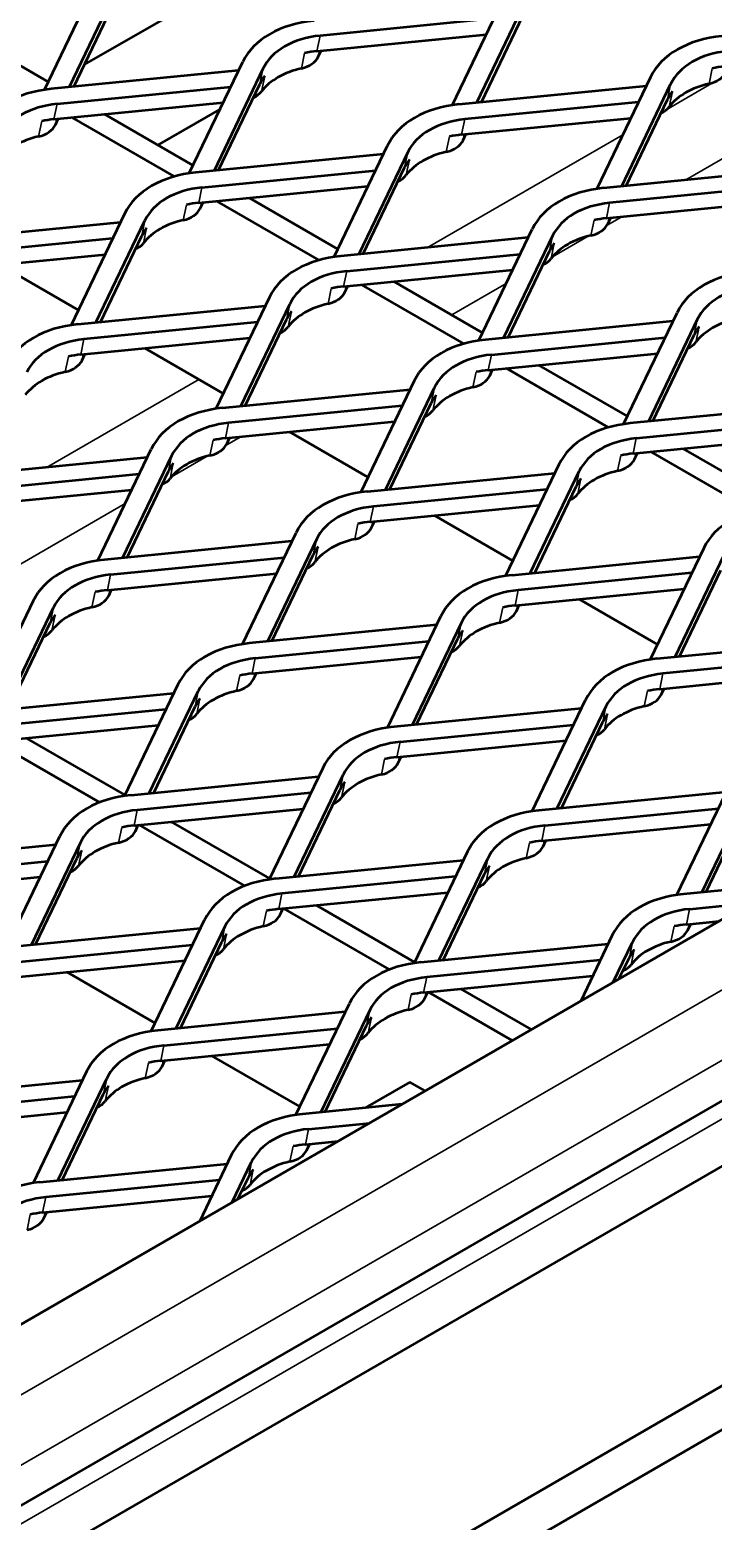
# Model space of a CAD drawing. Header units: millimetres. Extents: x 0 to 1485, y 0 to 1050.
# Drawn here: x 1045.4 to 1108.8, y 201 to 339.4 of the extents above; entities that cross this region are included whole.
import ezdxf

# ---------------------------------------------------------------- set-up
doc = ezdxf.new("R2010")
doc.units = ezdxf.units.MM
doc.header["$LTSCALE"] = 2.5
doc.layers.add('Sichtbar (ISO)', color=7, linetype='Continuous', lineweight=50)
doc.layers.add('Sichtbar schmal (ISO)', color=7, linetype='Continuous', lineweight=35)

msp = doc.modelspace()

# ---------------------------------------------------------------- linework, layer by layer
at = {"layer": 'Sichtbar (ISO)'}
for p, q in [((1025.5465, 208.2974), (1414.4553, 432.8339)), ((1449.8106, 430.3844), (1026.9607, 186.2519)), ((1437.9654, 429.5969), (1026.2536, 191.8951)), ((1026.9607, 165.8395), (1449.8106, 409.972)), ((1026.9607, 161.7571), (1435.6685, 397.7246)), ((1067.6333, 346.0892), (1050.4825, 336.1872)), ((1046.7974, 333.859), (1051.7521, 344.1963)), ((1053.6359, 343.5696), (1049.0976, 334.101)), ((1049.5017, 334.1407), (1053.3382, 342.1451)), ((1089.5823, 342.7674), (1084.6277, 332.4302)), ((1086.9278, 332.6721), (1091.4661, 342.1407)), ((1088.4746, 340.4563), (1072.3692, 338.8719)), ((1087.3319, 332.7119), (1091.1684, 340.7162)), ((1047.1448, 334.5837), (1038.9137, 339.3359)), ((1072.0715, 337.4474), (1087.7728, 338.9921)), ((1060.2325, 326.1023), (1065.1871, 336.4395)), ((1072.197, 336.9221), (1072.4675, 337.4863)), ((1072.4429, 337.4351), (1072.5449, 337.4939)), ((1064.807, 335.6465), (1047.4148, 333.9354)), ((1067.0709, 335.8129), (1062.5326, 326.3443)), ((1103.0173, 335.0107), (1098.0627, 324.6735)), ((1047.974, 332.544), (1064.0794, 334.1285)), ((1062.9367, 326.384), (1066.7732, 334.3884)), ((1085.245, 332.5065), (1102.6372, 334.2176)), ((1100.3628, 324.9154), (1104.9011, 334.384)), ((1047.6763, 331.1195), (1063.3776, 332.6642)), ((1101.9096, 332.6996), (1085.8042, 331.1152)), ((1100.7669, 324.9551), (1104.6034, 332.9595)), ((1047.8018, 330.5942), (1048.0723, 331.1585)), ((1049.328, 331.282), (1058.8225, 325.8004)), ((1060.5798, 326.827), (1052.3488, 331.5792)), ((1057.3245, 328.7065), (1063.0707, 332.024)), ((1085.5065, 329.6906), (1101.2078, 331.2354)), ((1085.632, 329.1653), (1085.9025, 329.7296)), ((1073.6675, 318.3456), (1078.6221, 328.6828)), ((1080.5059, 328.0562), (1075.9676, 318.5875)), ((1078.242, 327.8898), (1060.8498, 326.1787)), ((1076.3717, 318.6273), (1080.2082, 326.6317)), ((1061.4091, 324.7873), (1077.5144, 326.3718)), ((1098.68, 324.7498), (1116.0722, 326.4609)), ((1061.1113, 323.3628), (1076.8126, 324.9075)), ((1074.0148, 319.0703), (1065.7838, 323.8225)), ((1115.3446, 324.9429), (1099.2393, 323.3584)), ((1061.2369, 322.8375), (1061.5073, 323.4018)), ((1062.763, 323.5253), (1072.2575, 318.0437)), ((1098.9415, 321.9339), (1114.6428, 323.4786)), ((1036.4546, 319.8508), (1053.8468, 321.5619)), ((1054.2269, 322.355), (1049.2723, 312.0178)), ((1051.5725, 312.2597), (1056.1108, 321.7283)), ((1099.0671, 321.4086), (1099.3375, 321.9729)), ((1053.1192, 320.0439), (1037.0139, 318.4595)), ((1051.9765, 312.2994), (1055.813, 320.3038)), ((1091.677, 320.133), (1074.2848, 318.422)), ((1087.1025, 310.5889), (1092.0571, 320.9261)), ((1093.941, 320.2995), (1089.4027, 310.8308)), ((1036.7161, 317.035), (1052.4174, 318.5797)), ((1074.8441, 317.0306), (1090.9495, 318.6151)), ((1089.8068, 310.8706), (1093.6432, 318.875)), ((1049.9443, 313.4198), (1042.6684, 317.6205)), ((1074.5464, 315.6061), (1090.2476, 317.1508)), ((1074.6719, 315.0808), (1074.9423, 315.645)), ((1076.198, 315.7686), (1085.6925, 310.2869)), ((1087.4499, 311.3136), (1079.2188, 316.0658)), ((1067.662, 314.5983), (1062.7073, 304.261)), ((1049.8896, 312.0941), (1067.2818, 313.8052)), ((1065.0075, 304.503), (1069.5458, 313.9716)), ((1100.5376, 302.8322), (1105.4922, 313.1694)), ((1066.5543, 312.2872), (1050.4489, 310.7027)), ((1065.4116, 304.5427), (1069.2481, 312.5471)), ((1105.1121, 312.3763), (1087.7199, 310.6653)), ((1107.376, 312.5427), (1102.8377, 303.0741)), ((1050.1512, 309.2782), (1065.8525, 310.8229)), ((1088.2791, 309.2739), (1104.3845, 310.8583)), ((1103.2418, 303.1139), (1107.0783, 311.1182)), ((1050.2767, 308.7529), (1050.5472, 309.3172)), ((1063.3793, 305.6631), (1056.1034, 309.8638)), ((1087.9814, 307.8494), (1103.6827, 309.3941)), ((1088.1069, 307.3241), (1088.3774, 307.8883)), ((1089.6331, 308.0119), (1099.1276, 302.5302)), ((1100.8849, 303.5569), (1092.6539, 308.3091)), ((1063.3247, 304.3374), (1080.7169, 306.0485)), ((1081.097, 306.8415), (1076.1424, 296.5043)), ((1078.4425, 296.7462), (1082.9808, 306.2149)), ((1079.9893, 304.5305), (1063.8839, 302.946)), ((1078.8466, 296.786), (1082.6831, 304.7904)), ((1118.5471, 304.6196), (1101.1549, 302.9085)), ((1063.5862, 301.5215), (1079.2875, 303.0662)), ((1101.7141, 301.5171), (1117.8195, 303.1016)), ((1076.8144, 297.9064), (1069.5385, 302.1071)), ((1051.7472, 290.1765), (1056.7018, 300.5137)), ((1063.7117, 300.9962), (1063.9822, 301.5605)), ((1101.4164, 300.0926), (1117.1177, 301.6374)), ((1114.3199, 295.8001), (1106.0889, 300.5523)), ((1056.3217, 299.7206), (1038.9295, 298.0096)), ((1058.5856, 299.8871), (1054.0473, 290.4184)), ((1094.532, 299.0848), (1089.5774, 288.7476)), ((1101.5419, 299.5673), (1101.8124, 300.1316)), ((1103.0681, 300.2551), (1112.5626, 294.7735)), ((1039.4887, 296.6182), (1055.5941, 298.2026)), ((1054.4514, 290.4582), (1058.2879, 298.4625)), ((1076.7597, 296.5807), (1094.1519, 298.2918)), ((1091.8775, 288.9895), (1096.4159, 298.4582)), ((1039.191, 295.1937), (1054.8923, 296.7384)), ((1093.4243, 296.7738), (1077.319, 295.1893)), ((1092.2816, 289.0293), (1096.1181, 297.0337)), ((1077.0212, 293.7648), (1092.7225, 295.3095)), ((1077.1468, 293.2395), (1077.4172, 293.8038)), ((1090.2494, 290.1496), (1082.9735, 294.3504)), ((1065.1822, 282.4198), (1070.1368, 292.757)), ((1072.0207, 292.1303), (1067.4824, 282.6617)), ((1069.7567, 291.9639), (1052.3645, 290.2528)), ((1067.8864, 282.7014), (1071.7229, 290.7058)), ((1107.967, 291.3281), (1103.0124, 280.9909)), ((1105.3126, 281.2328), (1109.8509, 290.7015)), ((1052.9238, 288.8615), (1069.0291, 290.4459)), ((1090.1947, 288.824), (1107.5869, 290.535)), ((1105.7167, 281.2726), (1109.5532, 289.277)), ((1052.626, 287.437), (1068.3273, 288.9817)), ((1106.8594, 289.0171), (1090.754, 287.4326)), ((1052.7516, 286.9116), (1053.022, 287.4759)), ((1090.4563, 286.0081), (1106.1575, 287.5528)), ((1103.6844, 282.3929), (1096.4085, 286.5937)), ((1045.7417, 286.4291), (1040.787, 276.0919)), ((1043.0872, 276.3338), (1047.6255, 285.8025)), ((1090.5818, 285.4828), (1090.8522, 286.047)), ((1043.4913, 276.3736), (1047.3278, 284.378)), ((1083.1917, 284.2072), (1065.7995, 282.4961)), ((1078.6173, 274.663), (1083.5719, 285.0003)), ((1085.4557, 284.3736), (1080.9174, 274.905)), ((1066.3588, 281.1047), (1082.4642, 282.6892)), ((1081.3215, 274.9447), (1085.158, 282.9491)), ((1103.6298, 281.0673), (1121.022, 282.7783)), ((1066.0611, 279.6802), (1081.7624, 281.2249)), ((1120.2944, 281.2603), (1104.189, 279.6759)), ((1066.1866, 279.1549), (1066.4571, 279.7192)), ((1103.8913, 278.2514), (1119.5926, 279.7961)), ((1059.1767, 278.6724), (1054.2221, 268.3352)), ((1104.0168, 277.7261), (1104.2873, 278.2903)), ((1041.4044, 276.1683), (1058.7966, 277.8793)), ((1056.5222, 268.5771), (1061.0605, 278.0458)), ((1092.0523, 266.9063), (1097.0069, 277.2435)), ((1058.069, 276.3614), (1041.9636, 274.7769)), ((1056.9263, 268.6169), (1060.7628, 276.6213)), ((1096.6268, 276.4505), (1079.2346, 274.7394)), ((1098.8907, 276.6169), (1094.3524, 267.1482)), ((1041.6659, 273.3524), (1057.3672, 274.8971)), ((1079.7938, 273.348), (1095.8992, 274.9325)), ((1094.7565, 267.188), (1098.593, 275.1924)), ((1042.1093, 273.396), (1051.9166, 267.7337)), ((1054.2629, 268.4203), (1045.1301, 273.6932)), ((1079.4961, 271.9235), (1095.1974, 273.4682)), ((1079.6216, 271.3982), (1079.8921, 271.9625)), ((1054.8394, 268.4116), (1072.2316, 270.1226)), ((1072.6117, 270.9157), (1067.6571, 260.5785)), ((1069.9572, 260.8204), (1074.4955, 270.289)), ((1071.504, 268.6046), (1055.3986, 267.0202)), ((1070.3613, 260.8602), (1074.1978, 268.8645)), ((1110.0618, 268.6938), (1092.6696, 266.9827)), ((1105.4873, 259.1496), (1110.4419, 269.4868)), ((1112.3258, 268.8602), (1107.7874, 259.3915)), ((1055.1009, 265.5957), (1070.8022, 267.1404)), ((1093.2289, 265.5913), (1109.3342, 267.1758)), ((1108.1915, 259.4313), (1112.028, 267.4357)), ((1067.6979, 260.6636), (1058.5651, 265.9365)), ((1092.9311, 264.1668), (1108.6324, 265.7115)), ((1043.2619, 254.2506), (1048.2165, 264.5878)), ((1055.2265, 265.0704), (1055.4969, 265.6346)), ((1055.5443, 265.6393), (1065.3516, 259.977)), ((1047.8364, 263.7948), (1030.4442, 262.0837)), ((1050.1004, 263.9612), (1045.5621, 254.4926)), ((1086.0467, 263.159), (1081.0921, 252.8218)), ((1093.0567, 263.6415), (1093.3271, 264.2058)), ((1031.0035, 260.6923), (1047.1088, 262.2768)), ((1045.9661, 254.5323), (1049.8026, 262.5367)), ((1068.2744, 260.6548), (1085.6666, 262.3659)), ((1083.3923, 253.0637), (1087.9306, 262.5323)), ((1030.7057, 259.2678), (1046.407, 260.8125)), ((1084.9391, 260.8479), (1068.8337, 259.2635)), ((1083.7963, 253.1034), (1087.6328, 261.1078)), ((1068.5359, 257.839), (1084.2372, 259.3837)), ((1115.3294, 260.1335), (1106.1046, 259.226)), ((1068.6615, 257.3136), (1068.9319, 257.8779)), ((1068.9793, 257.8826), (1078.7866, 252.2203)), ((1081.1329, 252.9069), (1072.0001, 258.1798)), ((1106.6639, 257.8346), (1112.3096, 258.39)), ((1061.2714, 256.0381), (1043.8792, 254.327)), ((1056.6969, 246.4939), (1061.6516, 256.8311)), ((1063.5354, 256.2045), (1058.9971, 246.7358)), ((1106.3662, 256.4101), (1109.3966, 256.7082)), ((1106.4917, 255.8848), (1106.7621, 256.449)), ((1059.4012, 246.7756), (1063.2377, 254.78)), ((1099.4818, 255.4023), (1096.5538, 249.2934)), ((1099.5737, 251.0369), (1101.3656, 254.7756)), ((1044.4385, 252.9356), (1060.5439, 254.5201)), ((1081.7094, 252.8981), (1099.1017, 254.6092)), ((1100.106, 251.3443), (1101.0679, 253.3511)), ((1044.1408, 251.5111), (1059.8421, 253.0558)), ((1057.0624, 247.2564), (1048.8847, 251.9778)), ((1098.3741, 253.0912), (1082.2687, 251.5067)), ((1081.971, 250.0822), (1097.6723, 251.6269)), ((1082.0965, 249.5569), (1082.367, 250.1212)), ((1082.4143, 250.1259), (1090.205, 245.6279)), ((1091.9727, 246.6485), (1085.4351, 250.423)), ((1074.7065, 248.2813), (1057.3143, 246.5703)), ((1070.132, 238.7372), (1075.0866, 249.0744)), ((1076.9704, 248.4478), (1072.4321, 238.9791)), ((1057.8735, 245.1789), (1073.9789, 246.7634)), ((1072.8362, 239.0189), (1076.6727, 247.0233)), ((1057.5758, 243.7544), (1073.2771, 245.2991)), ((1057.7013, 243.2291), (1057.9718, 243.7933)), ((1070.4974, 239.4997), (1062.3197, 244.2211)), ((1050.6914, 242.7466), (1045.7368, 232.4093)), ((1032.9191, 240.2424), (1050.3113, 241.9535)), ((1048.0369, 232.6513), (1052.5752, 242.1199)), ((1080.7009, 241.7737), (1076.5647, 239.3857)), ((1082.1151, 240.9572), (1080.7009, 241.7737)), ((1049.5837, 240.4355), (1033.4783, 238.851)), ((1048.441, 232.691), (1052.2775, 240.6954)), ((1079.9741, 239.7211), (1070.7493, 238.8136)), ((1033.1806, 237.4265), (1048.8819, 238.9713)), ((1071.3085, 237.4222), (1076.9542, 237.9776)), ((1071.0108, 235.9977), (1074.0413, 236.2958)), ((1071.1364, 235.4724), (1071.4068, 236.0366)), ((1046.3541, 232.4857), (1063.7463, 234.1968)), ((1064.1264, 234.9898), (1061.1985, 228.881)), ((1064.2183, 230.6245), (1066.0103, 234.3632)), ((1063.0187, 232.6788), (1046.9134, 231.0943)), ((1064.7507, 230.9319), (1065.7125, 232.9387)), ((1046.6156, 229.6698), (1062.3169, 231.2145)), ((1046.7412, 229.1445), (1047.0116, 229.7088))]:
    msp.add_line(p, q, dxfattribs=at)
for centre, major_axis, start_param, end_param in [((1074.6062, 333.3063), (-9.7885, 2.0459), 5.14148013, 6.11622732), ((1074.6062, 333.3063), (-7.8308, 1.6367), 5.14148013, 6.11622732), ((1112.4365, 331.8774), (-9.7885, 2.0459), 5.14148013, 6.11622732), ((1069.3713, 337.862), (2.9365, -0.6138), 5.29543781, 6.11622732), ((1074.3085, 331.8818), (7.8308, -1.6367), 1.99988748, 2.15384516), ((1112.4365, 331.8774), (-7.8308, 1.6367), 5.14148013, 6.11622732), ((1074.3085, 331.8818), (-7.8308, 1.6367), 5.96226963, 6.11622732), ((1074.0108, 330.4573), (-7.8308, 1.6367), 5.29543781, 5.96226963), ((1107.2015, 336.4332), (2.9365, -0.6138), 5.29543781, 6.11622732), ((1112.1387, 330.4529), (7.8308, -1.6367), 1.99988748, 2.15384516), ((1050.2111, 326.9785), (-9.7885, 2.0459), 5.14148013, 6.11622732), ((1064.2801, 334.9226), (2.9365, -0.6138), 5.54107457, 5.96226963), ((1112.1387, 330.4529), (-7.8308, 1.6367), 5.96226963, 6.11622732), ((1111.841, 329.0284), (-7.8308, 1.6367), 5.29543781, 5.96226963), ((1050.2111, 326.9785), (-7.8308, 1.6367), 5.14148013, 6.11622732), ((1088.0413, 325.5496), (-9.7885, 2.0459), 5.14148013, 6.11622732), ((1102.1103, 333.4938), (2.9365, -0.6138), 5.54107457, 5.96226963), ((1049.9133, 325.554), (7.8308, -1.6367), 1.99988748, 2.15384516), ((1088.0413, 325.5496), (-7.8308, 1.6367), 5.14148013, 6.11622732), ((1049.6156, 324.1295), (-7.8308, 1.6367), 5.29543781, 5.96226963), ((1044.9761, 331.5342), (2.9365, -0.6138), 5.29543781, 6.11622732), ((1087.7435, 324.1251), (7.8308, -1.6367), 1.99988748, 2.15384516), ((1087.4458, 322.7006), (-7.8308, 1.6367), 5.29543781, 5.96226963), ((1082.8063, 330.1053), (2.9365, -0.6138), 5.29543781, 6.11622732), ((1087.7435, 324.1251), (-7.8308, 1.6367), 5.96226963, 6.11622732), ((1063.6461, 319.2217), (-9.7885, 2.0459), 5.14148013, 6.11622732), ((1077.7151, 327.1659), (2.9365, -0.6138), 5.54107457, 5.96226963), ((1063.6461, 319.2217), (-7.8308, 1.6367), 5.14148013, 6.11622732), ((1101.4763, 317.7929), (-9.7885, 2.0459), 5.14148013, 6.11622732), ((1058.4111, 323.7775), (2.9365, -0.6138), 5.29543781, 6.11622732), ((1063.3484, 317.7972), (7.8308, -1.6367), 1.99988748, 2.15384516), ((1101.4763, 317.7929), (-7.8308, 1.6367), 5.14148013, 6.11622732), ((1063.0506, 316.3727), (-7.8308, 1.6367), 5.29543781, 5.96226963), ((1096.2413, 322.3486), (2.9365, -0.6138), 5.29543781, 6.11622732), ((1101.1786, 316.3684), (7.8308, -1.6367), 1.99988748, 2.15384516), ((1063.3484, 317.7972), (-7.8308, 1.6367), 5.96226963, 6.11622732), ((1100.8808, 314.9439), (-7.8308, 1.6367), 5.29543781, 5.96226963), ((1053.3199, 320.8381), (2.9365, -0.6138), 5.54107457, 5.96226963), ((1077.0811, 311.465), (-9.7885, 2.0459), 5.14148013, 6.11622732), ((1101.1786, 316.3684), (-7.8308, 1.6367), 5.96226963, 6.11622732), ((1077.0811, 311.465), (-7.8308, 1.6367), 5.14148013, 6.11622732), ((1091.1502, 319.4092), (2.9365, -0.6138), 5.54107457, 5.96226963), ((1114.9113, 310.0362), (-9.7885, 2.0459), 5.14148013, 6.11622732), ((1076.7834, 310.0405), (7.8308, -1.6367), 1.99988748, 2.15384516), ((1114.9113, 310.0362), (-7.8308, 1.6367), 5.14148013, 6.11622732), ((1071.8461, 316.0207), (2.9365, -0.6138), 5.29543781, 6.11622732), ((1076.7834, 310.0405), (-7.8308, 1.6367), 5.96226963, 6.11622732), ((1076.4857, 308.616), (-7.8308, 1.6367), 5.29543781, 5.96226963), ((1052.6859, 305.1372), (-9.7885, 2.0459), 5.14148013, 6.11622732), ((1066.755, 313.0814), (2.9365, -0.6138), 5.54107457, 5.96226963), ((1114.6136, 308.6117), (-7.8308, 1.6367), 5.96226963, 6.11622732), ((1114.3159, 307.1872), (-7.8308, 1.6367), 5.29543781, 5.96226963), ((1052.6859, 305.1372), (-7.8308, 1.6367), 5.14148013, 6.11622732), ((1090.5162, 303.7083), (-9.7885, 2.0459), 5.14148013, 6.11622732), ((1104.5852, 311.6525), (2.9365, -0.6138), 5.54107457, 5.96226963), ((1047.451, 309.6929), (2.9365, -0.6138), 5.29543781, 6.11622732), ((1052.3882, 303.7127), (7.8308, -1.6367), 1.99988748, 2.15384516), ((1090.5162, 303.7083), (-7.8308, 1.6367), 5.14148013, 6.11622732), ((1052.0905, 302.2882), (-7.8308, 1.6367), 5.29543781, 5.96226963), ((1085.2812, 308.264), (2.9365, -0.6138), 5.29543781, 6.11622732), ((1090.2184, 302.2838), (7.8308, -1.6367), 1.99988748, 2.15384516), ((1089.9207, 300.8593), (-7.8308, 1.6367), 5.29543781, 5.96226963), ((1090.2184, 302.2838), (-7.8308, 1.6367), 5.96226963, 6.11622732), ((1066.121, 297.3805), (-9.7885, 2.0459), 5.14148013, 6.11622732), ((1080.19, 305.3246), (2.9365, -0.6138), 5.54107457, 5.96226963), ((1066.121, 297.3805), (-7.8308, 1.6367), 5.14148013, 6.11622732), ((1103.9512, 295.9516), (-9.7885, 2.0459), 5.14148013, 6.11622732), ((1060.886, 301.9362), (2.9365, -0.6138), 5.29543781, 6.11622732), ((1065.8232, 295.956), (7.8308, -1.6367), 1.99988748, 2.15384516), ((1103.9512, 295.9516), (-7.8308, 1.6367), 5.14148013, 6.11622732), ((1065.8232, 295.956), (-7.8308, 1.6367), 5.96226963, 6.11622732), ((1065.5255, 294.5315), (-7.8308, 1.6367), 5.29543781, 5.96226963), ((1098.7162, 300.5073), (2.9365, -0.6138), 5.29543781, 6.11622732), ((1103.6535, 294.5271), (7.8308, -1.6367), 1.99988748, 2.15384516), ((1055.7948, 298.9968), (2.9365, -0.6138), 5.54107457, 5.96226963), ((1103.6535, 294.5271), (-7.8308, 1.6367), 5.96226963, 6.11622732), ((1103.3557, 293.1026), (-7.8308, 1.6367), 5.29543781, 5.96226963), ((1079.556, 289.6237), (-9.7885, 2.0459), 5.14148013, 6.11622732), ((1093.625, 297.5679), (2.9365, -0.6138), 5.54107457, 5.96226963), ((1079.556, 289.6237), (-7.8308, 1.6367), 5.14148013, 6.11622732), ((1117.3862, 288.1949), (-9.7885, 2.0459), 5.14148013, 6.11622732), ((1079.2583, 288.1992), (7.8308, -1.6367), 1.99988748, 2.15384516), ((1078.9605, 286.7747), (-7.8308, 1.6367), 5.29543781, 5.96226963), ((1074.321, 294.1795), (2.9365, -0.6138), 5.29543781, 6.11622732), ((1079.2583, 288.1992), (-7.8308, 1.6367), 5.96226963, 6.11622732), ((1055.1608, 283.2959), (-9.7885, 2.0459), 5.14148013, 6.11622732), ((1069.2298, 291.2401), (2.9365, -0.6138), 5.54107457, 5.96226963), ((1055.1608, 283.2959), (-7.8308, 1.6367), 5.14148013, 6.11622732), ((1092.991, 281.867), (-9.7885, 2.0459), 5.14148013, 6.11622732), ((1049.9258, 287.8516), (2.9365, -0.6138), 5.29543781, 6.11622732), ((1054.8631, 281.8714), (7.8308, -1.6367), 1.99988748, 2.15384516), ((1092.991, 281.867), (-7.8308, 1.6367), 5.14148013, 6.11622732), ((1054.8631, 281.8714), (-7.8308, 1.6367), 5.96226963, 6.11622732), ((1054.5654, 280.4469), (-7.8308, 1.6367), 5.29543781, 5.96226963), ((1087.756, 286.4227), (2.9365, -0.6138), 5.29543781, 6.11622732), ((1092.6933, 280.4425), (7.8308, -1.6367), 1.99988748, 2.15384516), ((1044.8347, 284.9122), (2.9365, -0.6138), 5.54107457, 5.96226963), ((1092.6933, 280.4425), (-7.8308, 1.6367), 5.96226963, 6.11622732), ((1092.3956, 279.018), (-7.8308, 1.6367), 5.29543781, 5.96226963), ((1068.5958, 275.5392), (-9.7885, 2.0459), 5.14148013, 6.11622732), ((1068.5958, 275.5392), (-7.8308, 1.6367), 5.14148013, 6.11622732), ((1082.6649, 283.4834), (2.9365, -0.6138), 5.54107457, 5.96226963), ((1106.4261, 274.1103), (-9.7885, 2.0459), 5.14148013, 6.11622732), ((1068.2981, 274.1147), (7.8308, -1.6367), 1.99988748, 2.15384516), ((1106.4261, 274.1103), (-7.8308, 1.6367), 5.14148013, 6.11622732), ((1063.3609, 280.0949), (2.9365, -0.6138), 5.29543781, 6.11622732), ((1106.1283, 272.6858), (7.8308, -1.6367), 1.99988748, 2.15384516), ((1068.2981, 274.1147), (-7.8308, 1.6367), 5.96226963, 6.11622732), ((1068.0004, 272.6902), (-7.8308, 1.6367), 5.29543781, 5.96226963), ((1101.1911, 278.666), (2.9365, -0.6138), 5.29543781, 6.11622732), ((1058.2697, 277.1555), (2.9365, -0.6138), 5.54107457, 5.96226963), ((1106.1283, 272.6858), (-7.8308, 1.6367), 5.96226963, 6.11622732), ((1105.8306, 271.2613), (-7.8308, 1.6367), 5.29543781, 5.96226963), ((1082.0309, 267.7825), (-9.7885, 2.0459), 5.14148013, 6.11622732), ((1096.0999, 275.7266), (2.9365, -0.6138), 5.54107457, 5.96226963), ((1082.0309, 267.7825), (-7.8308, 1.6367), 5.14148013, 6.11622732), ((1076.7959, 272.3382), (2.9365, -0.6138), 5.29543781, 6.11622732), ((1081.7331, 266.358), (7.8308, -1.6367), 1.99988748, 2.15384516), ((1081.4354, 264.9335), (-7.8308, 1.6367), 5.29543781, 5.96226963), ((1081.7331, 266.358), (-7.8308, 1.6367), 5.96226963, 6.11622732), ((1057.6357, 261.4546), (-9.7885, 2.0459), 5.14148013, 6.11622732), ((1071.7047, 269.3988), (2.9365, -0.6138), 5.54107457, 5.96226963), ((1057.6357, 261.4546), (-7.8308, 1.6367), 5.14148013, 6.11622732), ((1095.4659, 260.0257), (-9.7885, 2.0459), 5.14148013, 6.11622732), ((1052.4007, 266.0103), (2.9365, -0.6138), 5.29543781, 6.11622732), ((1057.338, 260.0301), (7.8308, -1.6367), 1.99988748, 2.15384516), ((1095.4659, 260.0257), (-7.8308, 1.6367), 5.14148013, 6.11622732), ((1057.338, 260.0301), (-7.8308, 1.6367), 5.96226963, 6.11622732), ((1057.0402, 258.6056), (-7.8308, 1.6367), 5.29543781, 5.96226963), ((1090.2309, 264.5815), (2.9365, -0.6138), 5.29543781, 6.11622732), ((1095.1682, 258.6012), (7.8308, -1.6367), 1.99988748, 2.15384516), ((1047.3095, 263.0709), (2.9365, -0.6138), 5.54107457, 5.96226963), ((1095.1682, 258.6012), (-7.8308, 1.6367), 5.96226963, 6.11622732), ((1094.8704, 257.1767), (-7.8308, 1.6367), 5.29543781, 5.96226963), ((1071.0707, 253.6979), (-9.7885, 2.0459), 5.14148013, 6.11622732), ((1085.1397, 261.6421), (2.9365, -0.6138), 5.54107457, 5.96226963), ((1071.0707, 253.6979), (-7.8308, 1.6367), 5.14148013, 6.11622732), ((1108.9009, 252.269), (-9.7885, 2.0459), 5.14148013, 6.11622732), ((1070.773, 252.2734), (7.8308, -1.6367), 1.99988748, 2.15384516), ((1108.9009, 252.269), (-7.8308, 1.6367), 5.14148013, 6.11622732), ((1070.4753, 250.8489), (-7.8308, 1.6367), 5.29543781, 5.96226963), ((1065.8357, 258.2536), (2.9365, -0.6138), 5.29543781, 6.11622732), ((1108.6032, 250.8445), (7.8308, -1.6367), 1.99988748, 2.15384516), ((1070.773, 252.2734), (-7.8308, 1.6367), 5.96226963, 6.11622732), ((1108.3055, 249.42), (-7.8308, 1.6367), 5.29543781, 5.96226963), ((1103.6659, 256.8247), (2.9365, -0.6138), 5.29543781, 6.11622732), ((1060.7446, 255.3142), (2.9365, -0.6138), 5.54107457, 5.96226963), ((1108.6032, 250.8445), (-7.8308, 1.6367), 5.96226963, 6.11622732), ((1084.5057, 245.9412), (-9.7885, 2.0459), 5.14148013, 6.11622732), ((1098.5748, 253.8854), (2.9365, -0.6138), 5.54107457, 5.96226963), ((1084.5057, 245.9412), (-7.8308, 1.6367), 5.14148013, 6.11622732), ((1079.2708, 250.4969), (2.9365, -0.6138), 5.29543781, 6.11622732), ((1084.208, 244.5167), (7.8308, -1.6367), 1.99988748, 2.15384516), ((1084.208, 244.5167), (-7.8308, 1.6367), 5.96226963, 6.11622732), ((1083.9103, 243.0922), (-7.8308, 1.6367), 5.29543781, 5.96226963), ((1060.1106, 239.6133), (-9.7885, 2.0459), 5.14148013, 6.11622732), ((1074.1796, 247.5575), (2.9365, -0.6138), 5.54107457, 5.96226963), ((1060.1106, 239.6133), (-7.8308, 1.6367), 5.14148013, 6.11622732), ((1059.8128, 238.1888), (7.8308, -1.6367), 1.99988748, 2.15384516), ((1054.8756, 244.169), (2.9365, -0.6138), 5.29543781, 6.11622732), ((1059.8128, 238.1888), (-7.8308, 1.6367), 5.96226963, 6.11622732), ((1059.5151, 236.7643), (-7.8308, 1.6367), 5.29543781, 5.96226963), ((1049.7844, 241.2297), (2.9365, -0.6138), 5.54107457, 5.96226963), ((1073.5456, 231.8566), (-9.7885, 2.0459), 5.14148013, 6.11622732), ((1073.5456, 231.8566), (-7.8308, 1.6367), 5.14148013, 6.11622732), ((1068.3106, 236.4123), (2.9365, -0.6138), 5.29543781, 6.11622732), ((1073.2479, 230.4321), (7.8308, -1.6367), 1.99988748, 2.15384516), ((1072.9501, 229.0076), (-7.8308, 1.6367), 5.29543781, 5.96226963), ((1073.2479, 230.4321), (-7.8308, 1.6367), 5.96226963, 6.11622732), ((1049.1504, 225.5288), (-9.7885, 2.0459), 5.14148013, 6.11622732), ((1063.2194, 233.4729), (2.9365, -0.6138), 5.54107457, 5.96226963), ((1049.1504, 225.5288), (-7.8308, 1.6367), 5.14148013, 6.11622732), ((1043.9154, 230.0845), (2.9365, -0.6138), 5.29543781, 6.11622732), ((1048.8527, 224.1043), (7.8308, -1.6367), 1.99988748, 2.15384516)]:
    msp.add_ellipse(centre, major_axis=major_axis, ratio=0.68595823, start_param=start_param, end_param=end_param, dxfattribs=at)
at = {"layer": 'Sichtbar schmal (ISO)'}
for p, q in [((1025.5465, 201.7654), (1425.769, 432.8339)), ((1026.2536, 190.2041), (1442.9654, 430.7927)), ((1025.5465, 195.2334), (1431.4258, 429.5679)), ((1072.0715, 337.4474), (1072.3692, 338.8719)), ((1070.9343, 337.2671), (1070.6366, 335.8426)), ((1072.3117, 337.471), (1072.197, 336.9221)), ((1066.7732, 334.3884), (1067.0709, 335.8129)), ((1067.2317, 335.1293), (1066.9339, 333.7048)), ((1108.4668, 334.4137), (1108.7645, 335.8382)), ((1108.8443, 334.5222), (1104.5426, 332.0386)), ((1104.9011, 334.384), (1104.6034, 332.9595)), ((1104.7641, 332.276), (1105.0619, 333.7005)), ((1106.3069, 325.5002), (1121.4038, 334.2164)), ((1047.974, 332.544), (1047.6763, 331.1195)), ((1046.2414, 329.5147), (1046.5391, 330.9392)), ((1047.8018, 330.5942), (1047.9166, 331.1432)), ((1085.5065, 329.6906), (1085.8042, 331.1152)), ((1100.4642, 329.684), (1082.3286, 319.2133)), ((1084.3694, 329.5103), (1084.0716, 328.0858)), ((1085.7468, 329.7143), (1085.632, 329.1653)), ((1080.2082, 326.6317), (1080.5059, 328.0562)), ((1080.6667, 327.3726), (1080.369, 325.9481)), ((1061.4091, 324.7873), (1061.1113, 323.3628)), ((1059.6764, 321.758), (1059.9742, 323.1825)), ((1061.2369, 322.8375), (1061.3516, 323.3864)), ((1098.9415, 321.9339), (1099.2393, 323.3584)), ((1056.1108, 321.7283), (1055.813, 320.3038)), ((1097.8044, 321.7536), (1097.5066, 320.3291)), ((1098.9976, 321.2801), (1100.3741, 322.0749)), ((1099.1818, 321.9576), (1099.0671, 321.4086)), ((1055.9738, 319.6203), (1056.2715, 321.0448)), ((1093.6432, 318.875), (1093.941, 320.2995)), ((1093.9418, 318.3612), (1097.2403, 320.2656)), ((1094.1017, 319.6159), (1093.804, 318.1914)), ((1074.8441, 317.0306), (1074.5464, 315.6061)), ((1074.6719, 315.0808), (1074.7866, 315.6297)), ((1084.5924, 312.9633), (1089.6364, 315.8754)), ((1073.1115, 314.0013), (1073.4092, 315.4258)), ((1069.5458, 313.9716), (1069.2481, 312.5471)), ((1069.4088, 311.8635), (1069.7065, 313.288)), ((1107.0783, 311.1182), (1107.376, 312.5427)), ((1107.5367, 311.8592), (1107.239, 310.4347)), ((1050.1512, 309.2782), (1050.4489, 310.7027)), ((1049.014, 309.0979), (1048.7163, 307.6734)), ((1050.3914, 309.3019), (1050.2767, 308.7529)), ((1088.2791, 309.2739), (1087.9814, 307.8494)), ((1086.5465, 306.2446), (1086.8442, 307.6691)), ((1088.1069, 307.3241), (1088.2217, 307.873)), ((1061.1191, 306.968), (1046.9732, 298.8009)), ((1082.9808, 306.2149), (1082.6831, 304.7904)), ((1082.8438, 304.1068), (1083.1416, 305.5313)), ((1063.5862, 301.5215), (1063.8839, 302.946)), ((1062.449, 301.3412), (1062.1513, 299.9167)), ((1063.6423, 300.8677), (1065.0188, 301.6625)), ((1063.8265, 301.5452), (1063.7117, 300.9962)), ((1101.7141, 301.5171), (1101.4164, 300.0926)), ((1058.2879, 298.4625), (1058.5856, 299.8871)), ((1058.7464, 299.2035), (1058.4486, 297.779)), ((1058.5864, 297.9487), (1061.885, 299.8531)), ((1099.9815, 298.4878), (1100.2793, 299.9123)), ((1101.5419, 299.5673), (1101.6567, 300.1163)), ((1096.4159, 298.4582), (1096.1181, 297.0337)), ((1096.2789, 296.3501), (1096.5766, 297.7746)), ((1035.5962, 284.6753), (1054.281, 295.463)), ((1077.0212, 293.7648), (1077.319, 295.1893)), ((1075.8841, 293.5845), (1075.5863, 292.16)), ((1077.2615, 293.7884), (1077.1468, 293.2395)), ((1071.7229, 290.7058), (1072.0207, 292.1303)), ((1072.1814, 291.4468), (1071.8837, 290.0223)), ((1052.9238, 288.8615), (1052.626, 287.437)), ((1051.1912, 285.8321), (1051.4889, 287.2566)), ((1052.7516, 286.9116), (1052.8663, 287.4606)), ((1090.4563, 286.0081), (1090.754, 287.4326)), ((1047.6255, 285.8025), (1047.3278, 284.378)), ((1047.4885, 283.6944), (1047.7862, 285.1189)), ((1089.3191, 285.8278), (1089.0214, 284.4033)), ((1090.6965, 286.0317), (1090.5818, 285.4828)), ((1085.158, 282.9491), (1085.4557, 284.3736)), ((1085.6164, 283.69), (1085.3187, 282.2655)), ((1066.3588, 281.1047), (1066.0611, 279.6802)), ((1066.1866, 279.1549), (1066.3013, 279.7039)), ((1103.8913, 278.2514), (1104.189, 279.6759)), ((1064.6262, 278.0754), (1064.9239, 279.4999)), ((1104.1316, 278.275), (1104.0168, 277.7261)), ((1061.0605, 278.0458), (1060.7628, 276.6213)), ((1060.9235, 275.9377), (1061.2212, 277.3622)), ((1102.7541, 278.0711), (1102.4564, 276.6466)), ((1098.593, 275.1924), (1098.8907, 276.6169)), ((1099.0515, 275.9333), (1098.7537, 274.5088)), ((1079.7938, 273.348), (1079.4961, 271.9235)), ((1078.0612, 270.3187), (1078.3589, 271.7432)), ((1079.6216, 271.3982), (1079.7364, 271.9472)), ((1074.4955, 270.289), (1074.1978, 268.8645)), ((1074.3585, 268.181), (1074.6563, 269.6055)), ((1055.1009, 265.5957), (1055.3986, 267.0202)), ((1053.9638, 265.4154), (1053.666, 263.9909)), ((1055.3412, 265.6193), (1055.2265, 265.0704)), ((1093.2289, 265.5913), (1092.9311, 264.1668)), ((1049.8026, 262.5367), (1050.1004, 263.9612)), ((1050.2611, 263.2776), (1049.9634, 261.8531)), ((1091.4962, 262.562), (1091.794, 263.9865)), ((1093.0567, 263.6415), (1093.1714, 264.1904)), ((1087.9306, 262.5323), (1087.6328, 261.1078)), ((1087.7936, 260.4243), (1088.0913, 261.8488)), ((1068.5359, 257.839), (1068.8337, 259.2635)), ((1067.3988, 257.6586), (1067.1011, 256.2341)), ((1068.7762, 257.8626), (1068.6615, 257.3136)), ((1106.6639, 257.8346), (1106.3662, 256.4101)), ((1063.2377, 254.78), (1063.5354, 256.2045)), ((1104.9313, 254.8053), (1105.229, 256.2298)), ((1106.4917, 255.8848), (1106.6064, 256.4337)), ((1063.6961, 255.5209), (1063.3984, 254.0964)), ((1101.3656, 254.7756), (1101.0679, 253.3511)), ((1101.2286, 252.6675), (1101.5263, 254.092)), ((1081.971, 250.0822), (1082.2687, 251.5067)), ((1080.8338, 249.9019), (1080.5361, 248.4774)), ((1082.2112, 250.1059), (1082.0965, 249.5569)), ((1076.6727, 247.0233), (1076.9704, 248.4478)), ((1077.1311, 247.7642), (1076.8334, 246.3397)), ((1057.8735, 245.1789), (1057.5758, 243.7544)), ((1056.1409, 242.1496), (1056.4386, 243.5741)), ((1057.7013, 243.2291), (1057.8161, 243.778)), ((1052.5752, 242.1199), (1052.2775, 240.6954)), ((1052.4382, 240.0118), (1052.736, 241.4363)), ((1071.3085, 237.4222), (1071.0108, 235.9977)), ((1069.5759, 234.3929), (1069.8737, 235.8174)), ((1071.1364, 235.4724), (1071.2511, 236.0213)), ((1066.0103, 234.3632), (1065.7125, 232.9387)), ((1065.8733, 232.2551), (1066.171, 233.6796)), ((1046.6156, 229.6698), (1046.9134, 231.0943)), ((1045.4785, 229.4895), (1045.1807, 228.065)), ((1046.8559, 229.6935), (1046.7412, 229.1445))]:
    msp.add_line(p, q, dxfattribs=at)

doc.saveas('drawing.dxf')
